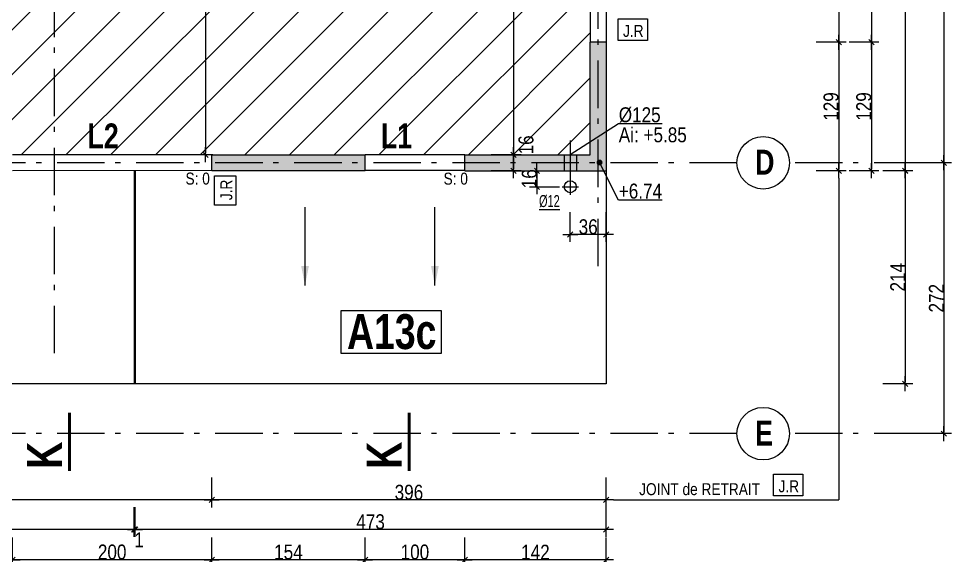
# Model space of a CAD drawing. Header units: centimetres. Extents: x -31 to 9059, y 2319 to 6519.
# Drawn here: x 7041 to 7978, y 3139 to 3678 of the extents above; entities that cross this region are included whole.
import ezdxf
from ezdxf.enums import TextEntityAlignment as Align

# ---------------------------------------------------------------- set-up
doc = ezdxf.new("R2010")
doc.units = ezdxf.units.CM
doc.header["$LTSCALE"] = 12.7
doc.header["$PDMODE"] = 1
doc.header["$PDSIZE"] = -2
doc.linetypes.add('Style de ligne -6', pattern=[2.08328, 1.25, -0.41656, 0.13886, -0.27786])
for name, color, linetype in [('01_cote_gen', 4, 'Continuous'), ('01_linteaux', 2, 'Continuous'), ('01_poch_murs', 253, 'Continuous'), ('01_poch_poteaux', 250, 'Continuous'), ('01_texte', 230, 'Continuous'), ('AA_COTES', 2, 'Continuous')]:
    doc.layers.add(name, color=color, linetype=linetype)
for name, color, linetype, lineweight in [('01_murs_coup', 5, 'Continuous', 60), ('01_résv', 32, 'Continuous', 9), ('B Général', 7, 'Continuous', 5)]:
    doc.layers.add(name, color=color, linetype=linetype, lineweight=lineweight)
doc.styles.add('ARIAL NA', font='ARIALN.TTF')
doc.styles.add('impact', font='impact.ttf')
doc.styles.add('STYLE2', font='ARIALN.TTF')
doc.dimstyles.new('JB50', dxfattribs={"dimscale": 0.1, "dimtxt": 150, "dimasz": 15, "dimexe": 0.1, "dimexo": 0.1, "dimgap": 0.09, "dimtad": 1, "dimdec": 1, "dimdsep": 46, "dimtxsty": 'STYLE2', "dimblk1": 'BOND_G', "dimblk2": 'BOND_D', "dimsah": 1, "dimcen": 1.5, "dimdle": 0.01, "dimse1": 1, "dimse2": 1, "dimclrd": 4, "dimclre": 2, "dimclrt": 6, "dimazin": 2, "dimtfac": 2.333333, "dimtdec": 1, "dimtix": 1, "dimtmove": 2, "dimatfit": 3, "dimldrblk": 'BOND_G', "dimfxl": 1, "dimtolj": 1, "dimtzin": 0, "dimarcsym": 0})

# ---------------------------------------------------------------- blocks, each defined once
blk = doc.blocks.new('BOND_G')
at = {"layer": 'AA_COTES', "color": 0}
for p, q in [((0, -5), (0, 15)), ((5, 0), (-5, 0)), ((1.77, 1.77), (-1.77, -1.77))]:
    blk.add_line(p, q, dxfattribs=at)
blk = doc.blocks.new('BOND_D')
at = {"layer": 'AA_COTES', "color": 0}
for p, q in [((5, 0), (-5, 0)), ((-1.77, -1.77), (1.77, 1.77)), ((0, 5), (0, -15))]:
    blk.add_line(p, q, dxfattribs=at)
blk = doc.blocks.new('*D1122')
at = {"layer": '01_cote_gen', "color": 4, "lineweight": -2, "transparency": 16777216}
blk.add_line((7897.4, 3752.81), (7897.4, 3655.81), dxfattribs=at)
at = {"layer": 'Defpoints', "color": 0, "transparency": 16777216}
for p in [(7725.39, 3754.31), (7725.39, 3654.31), (7897.4, 3654.31)]:
    blk.add_point(p, dxfattribs=at)
at = {"layer": '01_cote_gen', "color": 4, "lineweight": -2, "transparency": 16777216, "xscale": 1.5, "yscale": 1.5, "zscale": 1.5}
for name, p, rotation in [('BOND_G', (7897.4, 3754.31), 90), ('BOND_D', (7897.4, 3654.31), 270)]:
    blk.add_blockref(name, p, dxfattribs=dict(at, rotation=rotation))
at = {"layer": '01_cote_gen', "color": 6, "transparency": 16777216, "insert": (7889.73, 3704.31), "char_height": 15, "attachment_point": 5, "rotation": 90, "style": 'STYLE2'}
blk.add_mtext('\\A1;100', dxfattribs=at)
blk = doc.blocks.new('*D1123')
at = {"layer": '01_cote_gen', "color": 4, "lineweight": -2, "transparency": 16777216}
blk.add_line((7897.4, 3652.81), (7897.4, 3526.81), dxfattribs=at)
at = {"layer": 'Defpoints', "color": 0, "transparency": 16777216}
for p in [(7725.39, 3654.31), (7725.39, 3525.31), (7897.4, 3525.31)]:
    blk.add_point(p, dxfattribs=at)
at = {"layer": '01_cote_gen', "color": 4, "lineweight": -2, "transparency": 16777216, "xscale": 1.5, "yscale": 1.5, "zscale": 1.5}
for name, p, rotation in [('BOND_G', (7897.4, 3654.31), 90), ('BOND_D', (7897.4, 3525.31), 270)]:
    blk.add_blockref(name, p, dxfattribs=dict(at, rotation=rotation))
at = {"layer": '01_cote_gen', "color": 6, "transparency": 16777216, "insert": (7889.73, 3589.81), "char_height": 15, "attachment_point": 5, "rotation": 90, "style": 'STYLE2'}
blk.add_mtext('\\A1;129', dxfattribs=at)
blk = doc.blocks.new('*D1124')
at = {"layer": '01_cote_gen', "color": 4, "lineweight": -2, "transparency": 16777216}
blk.add_line((7931.33, 4907.81), (7931.33, 3526.81), dxfattribs=at)
at = {"layer": 'Defpoints', "color": 0, "transparency": 16777216}
for p in [(7874.9, 4909.31), (7874.9, 3525.31), (7931.33, 3525.31)]:
    blk.add_point(p, dxfattribs=at)
at = {"layer": '01_cote_gen', "color": 4, "lineweight": -2, "transparency": 16777216, "xscale": 1.5, "yscale": 1.5, "zscale": 1.5}
for name, p, rotation in [('BOND_G', (7931.33, 4909.31), 90), ('BOND_D', (7931.33, 3525.31), 270)]:
    blk.add_blockref(name, p, dxfattribs=dict(at, rotation=rotation))
at = {"layer": '01_cote_gen', "color": 6, "transparency": 16777216, "insert": (7923.66, 4217.31), "char_height": 15, "attachment_point": 5, "rotation": 90, "style": 'STYLE2'}
blk.add_mtext('\\A1;1384', dxfattribs=at)
blk = doc.blocks.new('*D1125')
at = {"layer": '01_cote_gen', "color": 4, "lineweight": -2, "transparency": 16777216}
blk.add_line((7629.47, 3104.86), (6211.46, 3104.86), dxfattribs=at)
at = {"layer": 'Defpoints', "color": 0, "transparency": 16777216}
for p in [(6209.96, 3525.39), (7630.97, 3525.31), (6209.96, 3104.86)]:
    blk.add_point(p, dxfattribs=at)
at = {"layer": '01_cote_gen', "color": 4, "lineweight": -2, "transparency": 16777216, "xscale": 1.5, "yscale": 1.5, "zscale": 1.5, "rotation": 180}
blk.add_blockref('BOND_D', (6209.96, 3104.86), dxfattribs=at)
at = {"layer": '01_cote_gen', "color": 4, "lineweight": -2, "transparency": 16777216, "xscale": 1.5, "yscale": 1.5, "zscale": 1.5}
blk.add_blockref('BOND_G', (7630.97, 3104.86), dxfattribs=at)
at = {"layer": '01_cote_gen', "color": 6, "transparency": 16777216, "insert": (6920.89, 3112.4), "char_height": 15, "attachment_point": 5, "style": 'STYLE2'}
blk.add_mtext('\\A1;1421', dxfattribs=at)
blk = doc.blocks.new('*D1126')
at = {"layer": '01_cote_gen', "color": 4, "lineweight": -2, "transparency": 16777216}
blk.add_line((7629.47, 3134.7), (7490.47, 3134.7), dxfattribs=at)
at = {"layer": 'Defpoints', "color": 0, "transparency": 16777216}
for p in [(7488.97, 3525.31), (7630.97, 3525.31), (7488.97, 3134.7)]:
    blk.add_point(p, dxfattribs=at)
at = {"layer": '01_cote_gen', "color": 4, "lineweight": -2, "transparency": 16777216, "xscale": 1.5, "yscale": 1.5, "zscale": 1.5, "rotation": 180}
blk.add_blockref('BOND_D', (7488.97, 3134.7), dxfattribs=at)
at = {"layer": '01_cote_gen', "color": 4, "lineweight": -2, "transparency": 16777216, "xscale": 1.5, "yscale": 1.5, "zscale": 1.5}
blk.add_blockref('BOND_G', (7630.97, 3134.7), dxfattribs=at)
at = {"layer": '01_cote_gen', "color": 6, "transparency": 16777216, "insert": (7559.97, 3142.24), "char_height": 15, "attachment_point": 5, "style": 'STYLE2'}
blk.add_mtext('\\A1;142', dxfattribs=at)
blk = doc.blocks.new('*D1127')
at = {"layer": '01_cote_gen', "color": 4, "lineweight": -2, "transparency": 16777216}
blk.add_line((7387.47, 3134.7), (7236.47, 3134.7), dxfattribs=at)
at = {"layer": 'Defpoints', "color": 0, "transparency": 16777216}
for p in [(7234.97, 3525.39), (7388.97, 3525.39), (7234.97, 3134.7)]:
    blk.add_point(p, dxfattribs=at)
at = {"layer": '01_cote_gen', "color": 4, "lineweight": -2, "transparency": 16777216, "xscale": 1.5, "yscale": 1.5, "zscale": 1.5, "rotation": 180}
blk.add_blockref('BOND_D', (7234.97, 3134.7), dxfattribs=at)
at = {"layer": '01_cote_gen', "color": 4, "lineweight": -2, "transparency": 16777216, "xscale": 1.5, "yscale": 1.5, "zscale": 1.5}
blk.add_blockref('BOND_G', (7388.97, 3134.7), dxfattribs=at)
at = {"layer": '01_cote_gen', "color": 6, "transparency": 16777216, "insert": (7311.97, 3142.37), "char_height": 15, "attachment_point": 5, "style": 'STYLE2'}
blk.add_mtext('\\A1;154', dxfattribs=at)
blk = doc.blocks.new('*D1128')
at = {"layer": '01_cote_gen', "color": 4, "lineweight": -2, "transparency": 16777216}
blk.add_line((7233.47, 3134.7), (7036.48, 3134.7), dxfattribs=at)
at = {"layer": 'Defpoints', "color": 0, "transparency": 16777216}
for p in [(7034.98, 3533.39), (7234.97, 3525.39), (7034.98, 3134.7)]:
    blk.add_point(p, dxfattribs=at)
at = {"layer": '01_cote_gen', "color": 4, "lineweight": -2, "transparency": 16777216, "xscale": 1.5, "yscale": 1.5, "zscale": 1.5, "rotation": 180}
blk.add_blockref('BOND_D', (7034.98, 3134.7), dxfattribs=at)
at = {"layer": '01_cote_gen', "color": 4, "lineweight": -2, "transparency": 16777216, "xscale": 1.5, "yscale": 1.5, "zscale": 1.5}
blk.add_blockref('BOND_G', (7234.97, 3134.7), dxfattribs=at)
at = {"layer": '01_cote_gen', "color": 6, "transparency": 16777216, "insert": (7134.97, 3142.37), "char_height": 15, "attachment_point": 5, "style": 'STYLE2'}
blk.add_mtext('\\A1;200', dxfattribs=at)
blk = doc.blocks.new('*D1129')
at = {"layer": '01_cote_gen', "color": 4, "lineweight": -2, "transparency": 16777216}
blk.add_line((7033.48, 3134.7), (6840.49, 3134.7), dxfattribs=at)
at = {"layer": 'Defpoints', "color": 0, "transparency": 16777216}
for p in [(7034.98, 3533.39), (6838.99, 3525.39), (6838.99, 3134.7)]:
    blk.add_point(p, dxfattribs=at)
at = {"layer": '01_cote_gen', "color": 4, "lineweight": -2, "transparency": 16777216, "xscale": 1.5, "yscale": 1.5, "zscale": 1.5, "rotation": 180}
blk.add_blockref('BOND_D', (6838.99, 3134.7), dxfattribs=at)
at = {"layer": '01_cote_gen', "color": 4, "lineweight": -2, "transparency": 16777216, "xscale": 1.5, "yscale": 1.5, "zscale": 1.5}
blk.add_blockref('BOND_G', (7034.98, 3134.7), dxfattribs=at)
at = {"layer": '01_cote_gen', "color": 6, "transparency": 16777216, "insert": (6936.98, 3142.37), "char_height": 15, "attachment_point": 5, "style": 'STYLE2'}
blk.add_mtext('\\A1;196', dxfattribs=at)
blk = doc.blocks.new('*D1134')
at = {"layer": '01_cote_gen', "color": 4, "lineweight": -2, "transparency": 16777216}
blk.add_line((7487.47, 3134.7), (7390.47, 3134.7), dxfattribs=at)
at = {"layer": 'Defpoints', "color": 0, "transparency": 16777216}
for p in [(7388.97, 3525.39), (7488.97, 3525.34), (7388.97, 3134.7)]:
    blk.add_point(p, dxfattribs=at)
at = {"layer": '01_cote_gen', "color": 4, "lineweight": -2, "transparency": 16777216, "xscale": 1.5, "yscale": 1.5, "zscale": 1.5, "rotation": 180}
blk.add_blockref('BOND_D', (7388.97, 3134.7), dxfattribs=at)
at = {"layer": '01_cote_gen', "color": 4, "lineweight": -2, "transparency": 16777216, "xscale": 1.5, "yscale": 1.5, "zscale": 1.5}
blk.add_blockref('BOND_G', (7488.97, 3134.7), dxfattribs=at)
at = {"layer": '01_cote_gen', "color": 6, "transparency": 16777216, "insert": (7438.97, 3142.37), "char_height": 15, "attachment_point": 5, "style": 'STYLE2'}
blk.add_mtext('\\A1;100', dxfattribs=at)
blk = doc.blocks.new('*D1215')
at = {"layer": '01_cote_gen', "color": 4, "lineweight": -2, "transparency": 16777216}
blk.add_line((7538.08, 4206.81), (7538.08, 3542.83), dxfattribs=at)
at = {"layer": 'Defpoints', "color": 0, "transparency": 16777216}
for p in [(7460.68, 4208.31), (7521.44, 3541.33), (7538.08, 3541.33)]:
    blk.add_point(p, dxfattribs=at)
at = {"layer": '01_cote_gen', "color": 4, "lineweight": -2, "transparency": 16777216, "xscale": 1.5, "yscale": 1.5, "zscale": 1.5}
for name, p, rotation in [('BOND_G', (7538.08, 4208.31), 90), ('BOND_D', (7538.08, 3541.33), 270)]:
    blk.add_blockref(name, p, dxfattribs=dict(at, rotation=rotation))
at = {"layer": '01_cote_gen', "color": 6, "transparency": 16777216, "insert": (7530.42, 3874.82), "char_height": 15, "attachment_point": 5, "rotation": 90, "style": 'STYLE2'}
blk.add_mtext('\\A1;667', dxfattribs=at)
blk = doc.blocks.new('*D1216')
at = {"layer": '01_cote_gen', "color": 4, "lineweight": -2, "transparency": 16777216}
blk.add_line((7538.08, 3539.83), (7538.08, 3526.83), dxfattribs=at)
at = {"layer": 'Defpoints', "color": 0, "transparency": 16777216}
for p in [(7521.44, 3541.33), (7507.6, 3525.33), (7538.08, 3525.33)]:
    blk.add_point(p, dxfattribs=at)
at = {"layer": '01_cote_gen', "color": 4, "lineweight": -2, "transparency": 16777216, "xscale": 1.5, "yscale": 1.5, "zscale": 1.5}
for name, p, rotation in [('BOND_G', (7538.08, 3541.33), 90), ('BOND_D', (7538.08, 3525.33), 270)]:
    blk.add_blockref(name, p, dxfattribs=dict(at, rotation=rotation))
at = {"layer": '01_cote_gen', "color": 6, "transparency": 16777216, "insert": (7550.56, 3551.25), "char_height": 15, "attachment_point": 5, "rotation": 90, "style": 'STYLE2'}
blk.add_mtext('\\A1;16', dxfattribs=at)
blk = doc.blocks.new('*D1221')
at = {"layer": '01_cote_gen', "color": 4, "lineweight": -2, "transparency": 16777216}
blk.add_line((7228.59, 4141.86), (7228.59, 3542.84), dxfattribs=at)
at = {"layer": 'Defpoints', "color": 0, "transparency": 16777216}
for p in [(7206.09, 4143.36), (7228.59, 3541.34), (7280.13, 3541.34)]:
    blk.add_point(p, dxfattribs=at)
at = {"layer": '01_cote_gen', "color": 4, "lineweight": -2, "transparency": 16777216, "xscale": 1.5, "yscale": 1.5, "zscale": 1.5}
for name, p, rotation in [('BOND_G', (7228.59, 4143.36), 90), ('BOND_D', (7228.59, 3541.34), 270)]:
    blk.add_blockref(name, p, dxfattribs=dict(at, rotation=rotation))
at = {"layer": '01_cote_gen', "color": 6, "transparency": 16777216, "insert": (7220.92, 3842.35), "char_height": 15, "attachment_point": 5, "rotation": 90, "style": 'STYLE2'}
blk.add_mtext('\\A1;602', dxfattribs=at)
blk = doc.blocks.new('*D1617')
at = {"layer": '01_cote_gen', "color": 4, "lineweight": -2, "transparency": 16777216}
blk.add_line((7629.46, 3461.27), (7596.46, 3461.27), dxfattribs=at)
at = {"layer": 'Defpoints', "color": 0, "transparency": 16777216}
for p in [(7630.96, 3503.09), (7594.96, 3501.23), (7594.96, 3461.27)]:
    blk.add_point(p, dxfattribs=at)
at = {"layer": '01_cote_gen', "color": 4, "lineweight": -2, "transparency": 16777216, "xscale": 1.5, "yscale": 1.5, "zscale": 1.5, "rotation": 180}
blk.add_blockref('BOND_D', (7594.96, 3461.27), dxfattribs=at)
at = {"layer": '01_cote_gen', "color": 4, "lineweight": -2, "transparency": 16777216, "xscale": 1.5, "yscale": 1.5, "zscale": 1.5}
blk.add_blockref('BOND_G', (7630.96, 3461.27), dxfattribs=at)
at = {"layer": '01_cote_gen', "color": 6, "transparency": 16777216, "insert": (7612.96, 3468.94), "char_height": 15, "attachment_point": 5, "style": 'STYLE2'}
blk.add_mtext('\\A1;36', dxfattribs=at)
blk = doc.blocks.new('*D1611')
at = {"layer": '01_cote_gen', "color": 4, "lineweight": -2, "transparency": 16777216}
blk.add_line((7155.46, 3165.09), (6685.46, 3165.09), dxfattribs=at)
at = {"layer": 'Defpoints', "color": 0, "transparency": 16777216}
for p in [(7156.96, 3304.23), (6683.96, 3292.77), (6683.96, 3165.09)]:
    blk.add_point(p, dxfattribs=at)
at = {"layer": '01_cote_gen', "color": 4, "lineweight": -2, "transparency": 16777216, "xscale": 1.5, "yscale": 1.5, "zscale": 1.5, "rotation": 180}
blk.add_blockref('BOND_D', (6683.96, 3165.09), dxfattribs=at)
at = {"layer": '01_cote_gen', "color": 4, "lineweight": -2, "transparency": 16777216, "xscale": 1.5, "yscale": 1.5, "zscale": 1.5}
blk.add_blockref('BOND_G', (7156.96, 3165.09), dxfattribs=at)
at = {"layer": '01_cote_gen', "color": 6, "transparency": 16777216, "insert": (6920.46, 3172.76), "char_height": 15, "attachment_point": 5, "style": 'STYLE2'}
blk.add_mtext('\\A1;473', dxfattribs=at)
blk = doc.blocks.new('*D1612')
at = {"layer": '01_cote_gen', "color": 4, "lineweight": -2, "transparency": 16777216}
blk.add_line((7629.46, 3165.09), (7159.46, 3165.09), dxfattribs=at)
at = {"layer": 'Defpoints', "color": 0, "transparency": 16777216}
for p in [(7157.96, 3258.43), (7630.96, 3258.43), (7157.96, 3165.09)]:
    blk.add_point(p, dxfattribs=at)
at = {"layer": '01_cote_gen', "color": 4, "lineweight": -2, "transparency": 16777216, "xscale": 1.5, "yscale": 1.5, "zscale": 1.5, "rotation": 180}
blk.add_blockref('BOND_D', (7157.96, 3165.09), dxfattribs=at)
at = {"layer": '01_cote_gen', "color": 4, "lineweight": -2, "transparency": 16777216, "xscale": 1.5, "yscale": 1.5, "zscale": 1.5}
blk.add_blockref('BOND_G', (7630.96, 3165.09), dxfattribs=at)
at = {"layer": '01_cote_gen', "color": 6, "transparency": 16777216, "insert": (7394.46, 3172.76), "char_height": 15, "attachment_point": 5, "style": 'STYLE2'}
blk.add_mtext('\\A1;473', dxfattribs=at)
blk = doc.blocks.new('*D1613')
at = {"layer": '01_cote_gen', "color": 4, "lineweight": -2, "transparency": 16777216}
for p, q in [((7155.46, 3165.09), (7153.96, 3165.09)), ((7156.96, 3165.09), (7157.96, 3165.09)), ((7159.46, 3165.09), (7160.96, 3165.09))]:
    blk.add_line(p, q, dxfattribs=at)
at = {"layer": 'Defpoints', "color": 0, "transparency": 16777216}
for p in [(7156.96, 3276.76), (7157.96, 3276.76), (7157.96, 3165.09)]:
    blk.add_point(p, dxfattribs=at)
at = {"layer": '01_cote_gen', "color": 4, "lineweight": -2, "transparency": 16777216, "xscale": 1.5, "yscale": 1.5, "zscale": 1.5}
blk.add_blockref('BOND_G', (7156.96, 3165.09), dxfattribs=at)
at = {"layer": '01_cote_gen', "color": 4, "lineweight": -2, "transparency": 16777216, "xscale": 1.5, "yscale": 1.5, "zscale": 1.5, "rotation": 180}
blk.add_blockref('BOND_D', (7157.96, 3165.09), dxfattribs=at)
at = {"layer": '01_cote_gen', "color": 6, "transparency": 16777216, "insert": (7161.93, 3154.68), "char_height": 15, "attachment_point": 5, "style": 'STYLE2'}
blk.add_mtext('\\A1;1', dxfattribs=at)
blk = doc.blocks.new('*D1616')
at = {"layer": '01_cote_gen', "color": 4, "lineweight": -2, "transparency": 16777216}
for p, q in [((7561.54, 3526.82), (7561.54, 3528.32)), ((7561.54, 3525.32), (7561.54, 3509.29)), ((7561.54, 3507.79), (7561.54, 3506.29))]:
    blk.add_line(p, q, dxfattribs=at)
at = {"layer": 'Defpoints', "color": 0, "transparency": 16777216}
for p in [(7586.32, 3525.32), (7561.54, 3509.29), (7592.56, 3509.29)]:
    blk.add_point(p, dxfattribs=at)
at = {"layer": '01_cote_gen', "color": 4, "lineweight": -2, "transparency": 16777216, "xscale": 1.5, "yscale": 1.5, "zscale": 1.5}
for name, p, rotation in [('BOND_G', (7561.54, 3525.32), 270), ('BOND_D', (7561.54, 3509.29), 90)]:
    blk.add_blockref(name, p, dxfattribs=dict(at, rotation=rotation))
at = {"layer": '01_cote_gen', "color": 6, "transparency": 16777216, "insert": (7553.88, 3517.3), "char_height": 15, "attachment_point": 5, "rotation": 90, "style": 'STYLE2'}
blk.add_mtext('\\A1;16', dxfattribs=at)
blk = doc.blocks.new('*D1632')
at = {"layer": '01_cote_gen', "color": 4, "lineweight": -2, "transparency": 16777216}
blk.add_line((7931.33, 3523.88), (7931.33, 3312.89), dxfattribs=at)
at = {"layer": 'Defpoints', "color": 0, "transparency": 16777216}
for p in [(7281.21, 3525.38), (7281.21, 3311.39), (7931.33, 3311.39)]:
    blk.add_point(p, dxfattribs=at)
at = {"layer": '01_cote_gen', "color": 4, "lineweight": -2, "transparency": 16777216, "xscale": 1.5, "yscale": 1.5, "zscale": 1.5}
for name, p, rotation in [('BOND_G', (7931.33, 3525.38), 90), ('BOND_D', (7931.33, 3311.39), 270)]:
    blk.add_blockref(name, p, dxfattribs=dict(at, rotation=rotation))
at = {"layer": '01_cote_gen', "color": 6, "transparency": 16777216, "insert": (7923.79, 3418.38), "char_height": 15, "attachment_point": 5, "rotation": 90, "style": 'STYLE2'}
blk.add_mtext('\\A1;214', dxfattribs=at)
blk = doc.blocks.new('*D1988')
at = {"layer": '01_cote_gen', "color": 4, "lineweight": -2, "transparency": 16777216}
blk.add_line((7864.53, 4085.81), (7864.53, 3655.81), dxfattribs=at)
at = {"layer": 'Defpoints', "color": 0, "transparency": 16777216}
for p in [(7842.03, 4087.31), (7630.97, 3654.31), (7864.53, 3654.31)]:
    blk.add_point(p, dxfattribs=at)
at = {"layer": '01_cote_gen', "color": 4, "lineweight": -2, "transparency": 16777216, "xscale": 1.5, "yscale": 1.5, "zscale": 1.5}
for name, p, rotation in [('BOND_G', (7864.53, 4087.31), 90), ('BOND_D', (7864.53, 3654.31), 270)]:
    blk.add_blockref(name, p, dxfattribs=dict(at, rotation=rotation))
at = {"layer": '01_cote_gen', "color": 6, "transparency": 16777216, "insert": (7856.86, 3870.81), "char_height": 15, "attachment_point": 5, "rotation": 90, "style": 'STYLE2'}
blk.add_mtext('\\A1;433', dxfattribs=at)
blk = doc.blocks.new('*D1989')
at = {"layer": '01_cote_gen', "color": 4, "lineweight": -2, "transparency": 16777216}
blk.add_line((7864.53, 3652.81), (7864.53, 3526.81), dxfattribs=at)
at = {"layer": 'Defpoints', "color": 0, "transparency": 16777216}
for p in [(7842.03, 3654.31), (7630.97, 3525.31), (7864.53, 3525.31)]:
    blk.add_point(p, dxfattribs=at)
at = {"layer": '01_cote_gen', "color": 4, "lineweight": -2, "transparency": 16777216, "xscale": 1.5, "yscale": 1.5, "zscale": 1.5}
for name, p, rotation in [('BOND_G', (7864.53, 3654.31), 90), ('BOND_D', (7864.53, 3525.31), 270)]:
    blk.add_blockref(name, p, dxfattribs=dict(at, rotation=rotation))
at = {"layer": '01_cote_gen', "color": 6, "transparency": 16777216, "insert": (7856.86, 3589.81), "char_height": 15, "attachment_point": 5, "rotation": 90, "style": 'STYLE2'}
blk.add_mtext('\\A1;129', dxfattribs=at)
blk = doc.blocks.new('*D1993')
at = {"layer": '01_cote_gen', "color": 4, "lineweight": -2, "transparency": 16777216}
blk.add_line((7629.47, 3194.72), (7236.47, 3194.72), dxfattribs=at)
at = {"layer": 'Defpoints', "color": 0, "transparency": 16777216}
for p in [(7630.97, 3315.25), (7234.97, 3283.58), (7234.97, 3194.72)]:
    blk.add_point(p, dxfattribs=at)
at = {"layer": '01_cote_gen', "color": 4, "lineweight": -2, "transparency": 16777216, "xscale": 1.5, "yscale": 1.5, "zscale": 1.5, "rotation": 180}
blk.add_blockref('BOND_D', (7234.97, 3194.72), dxfattribs=at)
at = {"layer": '01_cote_gen', "color": 4, "lineweight": -2, "transparency": 16777216, "xscale": 1.5, "yscale": 1.5, "zscale": 1.5}
blk.add_blockref('BOND_G', (7630.97, 3194.72), dxfattribs=at)
at = {"layer": '01_cote_gen', "color": 6, "transparency": 16777216, "insert": (7432.97, 3202.38), "char_height": 15, "attachment_point": 5, "style": 'STYLE2'}
blk.add_mtext('\\A1;396', dxfattribs=at)
blk = doc.blocks.new('*D1994')
at = {"layer": '01_cote_gen', "color": 4, "lineweight": -2, "transparency": 16777216}
blk.add_line((7233.47, 3194.72), (6740.49, 3194.72), dxfattribs=at)
at = {"layer": 'Defpoints', "color": 0, "transparency": 16777216}
for p in [(6738.99, 3525.39), (7234.97, 3525.39), (6738.99, 3194.72)]:
    blk.add_point(p, dxfattribs=at)
at = {"layer": '01_cote_gen', "color": 4, "lineweight": -2, "transparency": 16777216, "xscale": 1.5, "yscale": 1.5, "zscale": 1.5, "rotation": 180}
blk.add_blockref('BOND_D', (6738.99, 3194.72), dxfattribs=at)
at = {"layer": '01_cote_gen', "color": 4, "lineweight": -2, "transparency": 16777216, "xscale": 1.5, "yscale": 1.5, "zscale": 1.5}
blk.add_blockref('BOND_G', (7234.97, 3194.72), dxfattribs=at)
at = {"layer": '01_cote_gen', "color": 6, "transparency": 16777216, "insert": (6986.98, 3202.38), "char_height": 15, "attachment_point": 5, "style": 'STYLE2'}
blk.add_mtext('\\A1;496', dxfattribs=at)
blk = doc.blocks.new('*D2041')
at = {"layer": '01_poch_poteaux', "color": 4, "lineweight": -2, "transparency": 16777216}
blk.add_line((7970.11, 4141.81), (7970.11, 3534.81), dxfattribs=at)
at = {"layer": 'Defpoints', "color": 0, "transparency": 16777216}
for p in [(7947.67, 4143.31), (7799.53, 3533.31), (7970.11, 3533.31)]:
    blk.add_point(p, dxfattribs=at)
at = {"layer": '01_poch_poteaux', "color": 4, "lineweight": -2, "transparency": 16777216, "xscale": 1.5, "yscale": 1.5, "zscale": 1.5}
for name, p, rotation in [('BOND_G', (7970.11, 4143.31), 90), ('BOND_D', (7970.11, 3533.31), 270)]:
    blk.add_blockref(name, p, dxfattribs=dict(at, rotation=rotation))
at = {"layer": '01_poch_poteaux', "color": 6, "transparency": 16777216, "insert": (7962.45, 3838.31), "char_height": 15, "attachment_point": 5, "rotation": 90, "style": 'STYLE2'}
blk.add_mtext('\\A1;610', dxfattribs=at)
blk = doc.blocks.new('*D2042')
at = {"layer": '01_poch_poteaux', "color": 4, "lineweight": -2, "transparency": 16777216}
blk.add_line((7970.11, 3531.81), (7970.11, 3262.81), dxfattribs=at)
at = {"layer": 'Defpoints', "color": 0, "transparency": 16777216}
for p in [(7786.39, 3533.31), (7786.39, 3261.31), (7970.11, 3261.31)]:
    blk.add_point(p, dxfattribs=at)
at = {"layer": '01_poch_poteaux', "color": 4, "lineweight": -2, "transparency": 16777216, "xscale": 1.5, "yscale": 1.5, "zscale": 1.5}
for name, p, rotation in [('BOND_G', (7970.11, 3533.31), 90), ('BOND_D', (7970.11, 3261.31), 270)]:
    blk.add_blockref(name, p, dxfattribs=dict(at, rotation=rotation))
at = {"layer": '01_poch_poteaux', "color": 6, "transparency": 16777216, "insert": (7962.57, 3397.31), "char_height": 15, "attachment_point": 5, "rotation": 90, "style": 'STYLE2'}
blk.add_mtext('\\A1;272', dxfattribs=at)

msp = doc.modelspace()

# ---------------------------------------------------------------- hatches: boundary and pattern name
at = {"layer": '01_poch_murs'}
h = msp.add_hatch(dxfattribs=at)
h.set_pattern_fill('ANSI31', color=256, scale=10)
h.paths.add_polyline_path([(7077.02, 4893.39), (7000.97, 4893.39), (6811.97, 4893.41), (6797.51, 4893.41), (6797.51, 4300.39), (6805.96, 4300.39), (6805.96, 4291.31), (7077.03, 4291.31)])
h.paths.add_polyline_path([(6797.51, 4893.41), (6766.96, 4893.41), (6766.96, 4300.39), (6797.51, 4300.39)])
h.paths.add_polyline_path([(7614.97, 4780.31), (7614.97, 4893.31), (7461.97, 4893.34), (7261.97, 4893.34), (7100.97, 4893.39), (7077.02, 4893.39), (7077.03, 4291.31), (7120.97, 4291.31), (7120.97, 4291.36), (7140.97, 4291.36), (7614.97, 4291.33), (7614.97, 4347.31), (7614.97, 4447.31), (7614.97, 4680.31)])
h.paths.add_polyline_path([(7140.97, 4226.36), (7140.97, 4291.36), (7614.97, 4291.33), (7614.97, 4226.29)])
h.paths.add_polyline_path([(7120.97, 4291.31), (7077.03, 4291.31), (7077.03, 4226.36), (7120.97, 4226.36)])
h.paths.add_polyline_path([(7077.03, 4291.31), (6805.96, 4291.31), (6805.96, 4226.36), (7077.03, 4226.36)])
h.paths.add_polyline_path([(7614.97, 4087.31), (7614.97, 4208.29), (7140.97, 4208.36), (7140.97, 4143.36), (7120.97, 4143.36), (7120.97, 4208.36), (7077.03, 4208.36), (7077.04, 3541.34), (7234.97, 3541.34), (7234.97, 3541.34), (7388.97, 3541.34), (7488.97, 3541.34), (7614.97, 3541.31), (7614.97, 3654.31), (7614.97, 3754.31), (7614.97, 3987.31)])
h.paths.add_polyline_path([(7077.03, 4208.36), (6805.96, 4208.36), (6805.96, 4134.39), (6797.52, 4134.39), (6797.52, 3541.39), (6838.99, 3541.39), (7034.98, 3541.39), (7077.04, 3541.38)])
h = msp.add_hatch(color=256, dxfattribs=at)
h.dxf.hatch_style = 1
h.paths.add_polyline_path([(7630.97, 3987.31), (7614.97, 3987.31), (7614.97, 3754.31), (7630.97, 3754.31)])
h.paths.add_polyline_path([(7630.97, 3654.31), (7614.97, 3654.31), (7614.97, 3541.31), (7488.97, 3541.34), (7488.97, 3525.34), (7630.97, 3525.31)])
h.paths.add_polyline_path([(7388.97, 3541.34), (7234.97, 3541.34), (7234.97, 3525.39), (7388.97, 3525.39)])

# ---------------------------------------------------------------- linework, layer by layer
at = {"layer": '01_linteaux'}
for p, q in [((7614.97, 3754.31), (7614.97, 3654.31)), ((7630.97, 3754.31), (7630.97, 3654.31)), ((7234.97, 3541.34), (7034.98, 3541.34)), ((7488.97, 3541.34), (7388.97, 3541.34)), ((7234.97, 3525.39), (7034.98, 3525.34)), ((7156.96, 3525.39), (7156.96, 3311.39)), ((7157.96, 3525.39), (7157.96, 3311.39)), ((7488.97, 3525.39), (7388.97, 3525.39)), ((7630.97, 3525.31), (7630.97, 3311.39)), ((7630.96, 3311.39), (6209.96, 3311.39))]:
    msp.add_line(p, q, dxfattribs=at)
at = {"layer": '01_linteaux', "lineweight": 0}
msp.add_line((7586.81, 3509.29), (7603.11, 3509.29), dxfattribs=at)
at = {"layer": '01_linteaux', "color": 230, "lineweight": 0}
for p, q in [((7328.62, 3409.91), (7328.62, 3488.77)), ((7459.06, 3409.91), (7459.06, 3488.77))]:
    msp.add_line(p, q, dxfattribs=at)
at = {"layer": '01_linteaux', "lineweight": 0}
msp.add_circle((7594.96, 3509.29), 6, dxfattribs=at)
at = {"layer": '01_linteaux', "color": 230, "lineweight": 0}
for points in [[(7328.62, 3409.91), (7324.73, 3429.82), (7328.62, 3429.82)], [(7328.62, 3409.91), (7332.52, 3429.82), (7328.62, 3429.82)], [(7459.06, 3409.91), (7455.16, 3429.82), (7459.06, 3429.82)], [(7459.06, 3409.91), (7462.96, 3429.82), (7459.06, 3429.82)]]:
    msp.add_solid(points, dxfattribs=at)
at = {"layer": '01_murs_coup', "linetype": 'Continuous', "lineweight": 18}
for p, q in [((7614.97, 3541.31), (7614.97, 3654.31)), ((7630.97, 3654.31), (7614.97, 3654.31)), ((7630.97, 3654.31), (7630.97, 3525.31)), ((7234.97, 3541.34), (7388.97, 3541.34)), ((7234.97, 3525.39), (7234.97, 3541.34)), ((7388.97, 3525.39), (7388.97, 3541.34)), ((7488.97, 3541.34), (7614.97, 3541.31)), ((7488.97, 3525.34), (7488.97, 3541.34)), ((7234.97, 3525.39), (7388.97, 3525.39)), ((7488.97, 3525.34), (7630.97, 3525.31))]:
    msp.add_line(p, q, dxfattribs=at)
at = {"layer": '01_résv'}
msp.add_line((7594.96, 3555.78), (7594.96, 3501.23), dxfattribs=at)
at = {"layer": '01_résv', "lineweight": 0}
for p, q in [((7588.71, 3541.32), (7588.71, 3525.32)), ((7601.21, 3541.31), (7601.21, 3525.32))]:
    msp.add_line(p, q, dxfattribs=at)
at = {"layer": '01_résv'}
msp.add_solid([(7588.71, 3541.32), (7588.71, 3525.32), (7601.21, 3525.32), (7601.21, 3541.31)], dxfattribs=at)
at = {"layer": '01_texte'}
for p, q in [((7643.28, 3572.31), (7594.96, 3541.32)), ((7687.16, 3572.31), (7643.28, 3572.31)), ((7643.28, 3495.69), (7624.33, 3533.59)), ((7864.53, 3517.81), (7864.53, 3194.72)), ((7687.16, 3495.69), (7643.28, 3495.69)), ((7638.47, 3194.72), (7864.53, 3194.72))]:
    msp.add_line(p, q, dxfattribs=at)
for points in [[(7643.03, 3677.81), (7672.49, 3677.81), (7672.49, 3656.18), (7643.03, 3656.18)], [(7237.57, 3490.79), (7237.57, 3520.25), (7259.2, 3520.25), (7259.2, 3490.79)], [(7365, 3385.08), (7465.25, 3385.08), (7465.25, 3341.84), (7365, 3341.84)], [(7799.19, 3220.52), (7828.65, 3220.52), (7828.65, 3198.88), (7799.19, 3198.88)]]:
    msp.add_lwpolyline(points, close=True, dxfattribs=at)
at = {"layer": '01_texte', "const_width": 3}
msp.add_lwpolyline([(7622.83, 3533.59, 1), (7625.83, 3533.59, 1)], format="xyb", close=True, dxfattribs=at)
for points in [[(7092.1, 3282.46), (7092.1, 3223.96)], [(7433.23, 3282.46), (7433.23, 3223.96)]]:
    msp.add_lwpolyline(points, dxfattribs=at)
at = {"layer": '01_texte'}
for centre in [(7788.71, 3533.31), (7788.71, 3261.31)]:
    msp.add_circle(centre, 26.34, dxfattribs=at)
at = {"layer": 'B Général', "color": 1, "linetype": 'Style de ligne -6', "lineweight": 13, "ltscale": 3, "true_color": 0xff0000}
for p, q in [((7077.04, 3342.01), (7077.02, 5462.7)), ((7622.97, 3429.56), (7622.97, 5462.7)), ((7762.37, 3533.31), (2882.51, 3533.31)), ((7762.37, 3261.31), (2882.51, 3261.31))]:
    msp.add_line(p, q, dxfattribs=at)
at = {"layer": 'B Général', "color": 1, "linetype": 'Style de ligne -6', "lineweight": 13, "ltscale": 3}
for p, q in [((7947.67, 3533.31), (7815.04, 3533.31)), ((7947.67, 3261.31), (7815.04, 3261.31))]:
    msp.add_line(p, q, dxfattribs=at)

# ---------------------------------------------------------------- texts
at = {"layer": '01_texte', "style": 'ARIAL NA'}
for s, height, p in [('J.R', 12, (7647.95, 3659.75)), ('%%C125', 15, (7643.66, 3574)), ('Ai: +5.85', 15, (7643.66, 3553.89)), ('S: 0', 12, (7208.6, 3511.42)), ('S: 0', 12, (7467.72, 3511.37)), ('+6.74', 15, (7643.66, 3497.38)), ('J.R', 12, (7804.11, 3202.45)), ('JOINT de RETRAIT', 12, (7664.11, 3199.56))]:
    msp.add_text(s, height=height, dxfattribs=at).set_placement(p)
at = {"layer": '01_texte', "style": 'impact'}
for s, p in [('L2', (7125.88, 3540.3)), ('L1', (7420.5, 3540.3))]:
    msp.add_text(s, height=25, dxfattribs=at).set_placement(p, align=Align.BOTTOM_CENTER)
at = {"layer": '01_texte'}
for s, height, rotation, style, p in [('D', 25, 0, 'impact', (7780.6, 3521.4)), ('J.R', 12, 90, 'ARIAL NA', (7255.63, 3495.71)), ('E', 25, 0, 'impact', (7780.6, 3249.4))]:
    msp.add_text(s, height=height, rotation=rotation, dxfattribs=dict(at, style=style)).set_placement(p)
at = {"layer": '01_texte', "style": 'STYLE2', "width": 0.8}
msp.add_text('%%U%%C12', height=12, dxfattribs=at).set_placement((7563.58, 3488.87))
at = {"layer": '01_texte', "style": 'impact'}
msp.add_text('A13c', height=35, dxfattribs=at).set_placement((7415.7, 3363.84), align=Align.MIDDLE_CENTER)
for p in [(7094.95, 3239.66), (7436.08, 3239.66)]:
    msp.add_text('K', height=35, rotation=90, dxfattribs=at).set_placement(p, align=Align.BOTTOM_CENTER)

# ---------------------------------------------------------------- dimensions: what is measured, and where the dimension line sits
at = {"layer": '01_cote_gen'}
for base, p1, p2, picture, middle in [((7931.33, 3525.31), (7874.9, 4909.31), (7874.9, 3525.31), '*D1124', (7923.66, 4217.31)), ((7538.08, 3541.33), (7460.68, 4208.31), (7521.44, 3541.33), '*D1215', (7530.42, 3874.82)), ((7228.59, 3541.34), (7206.09, 4143.36), (7280.13, 3541.34), '*D1221', (7220.92, 3842.35)), ((7864.53, 3654.31), (7842.03, 4087.31), (7630.97, 3654.31), '*D1988', (7856.86, 3870.81)), ((7897.4, 3654.31), (7725.39, 3754.31), (7725.39, 3654.31), '*D1122', (7889.73, 3704.31)), ((7864.53, 3525.31), (7842.03, 3654.31), (7630.97, 3525.31), '*D1989', (7856.86, 3589.81)), ((7897.4, 3525.31), (7725.39, 3654.31), (7725.39, 3525.31), '*D1123', (7889.73, 3589.81)), ((7931.33, 3311.39), (7281.21, 3525.38), (7281.21, 3311.39), '*D1632', (7923.79, 3418.38)), ((7561.54, 3509.29), (7586.32, 3525.32), (7592.56, 3509.29), '*D1616', (7553.88, 3517.3))]:
    dim = msp.add_linear_dim(base=base, p1=p1, p2=p2, angle=90, dimstyle='JB50', dxfattribs=at)
    dim.commit()
    dim.dimension.update_dxf_attribs({"geometry": picture, "text_midpoint": middle})
dim = msp.add_linear_dim(base=(7538.08, 3525.33), p1=(7521.44, 3541.33), p2=(7507.6, 3525.33), angle=90, dimstyle='JB50', dxfattribs=at)
dim.commit()
dim.dimension.update_dxf_attribs({"geometry": '*D1216', "text_midpoint": (7550.56, 3551.25), "dimtype": 160})
for base, p1, p2, picture, middle in [((6838.99, 3134.7), (7034.98, 3533.39), (6838.99, 3525.39), '*D1129', (6936.98, 3142.37)), ((7034.98, 3134.7), (7234.97, 3525.39), (7034.98, 3533.39), '*D1128', (7134.97, 3142.37)), ((6738.99, 3194.72), (7234.97, 3525.39), (6738.99, 3525.39), '*D1994', (6986.98, 3202.38)), ((7234.97, 3134.7), (7388.97, 3525.39), (7234.97, 3525.39), '*D1127', (7311.97, 3142.37)), ((7388.97, 3134.7), (7488.97, 3525.34), (7388.97, 3525.39), '*D1134', (7438.97, 3142.37)), ((7488.97, 3134.7), (7630.97, 3525.31), (7488.97, 3525.31), '*D1126', (7559.97, 3142.24)), ((7594.96, 3461.27), (7630.96, 3503.09), (7594.96, 3501.23), '*D1617', (7612.96, 3468.94)), ((7234.97, 3194.72), (7630.97, 3315.25), (7234.97, 3283.58), '*D1993', (7432.97, 3202.38)), ((6683.96, 3165.09), (7156.96, 3304.23), (6683.96, 3292.77), '*D1611', (6920.46, 3172.76)), ((7157.96, 3165.09), (7630.96, 3258.43), (7157.96, 3258.43), '*D1612', (7394.46, 3172.76))]:
    dim = msp.add_linear_dim(base=base, p1=p1, p2=p2, dimstyle='JB50', dxfattribs=at)
    dim.commit()
    dim.dimension.update_dxf_attribs({"geometry": picture, "text_midpoint": middle})
for base, p1, p2, picture, middle in [((6209.96, 3104.86), (7630.97, 3525.31), (6209.96, 3525.39), '*D1125', (6920.89, 3112.4)), ((7157.96, 3165.09), (7156.96, 3276.76), (7157.96, 3276.76), '*D1613', (7161.93, 3154.68))]:
    dim = msp.add_linear_dim(base=base, p1=p1, p2=p2, dimstyle='JB50', dxfattribs=at)
    dim.commit()
    dim.dimension.update_dxf_attribs({"geometry": picture, "text_midpoint": middle, "dimtype": 160})
at = {"layer": '01_poch_poteaux'}
for base, p1, p2, picture, middle in [((7970.11, 3533.31), (7947.67, 4143.31), (7799.53, 3533.31), '*D2041', (7962.45, 3838.31)), ((7970.11, 3261.31), (7786.39, 3533.31), (7786.39, 3261.31), '*D2042', (7962.57, 3397.31))]:
    dim = msp.add_linear_dim(base=base, p1=p1, p2=p2, angle=90, dimstyle='JB50', dxfattribs=at)
    dim.commit()
    dim.dimension.update_dxf_attribs({"geometry": picture, "text_midpoint": middle})

doc.saveas('drawing.dxf')
